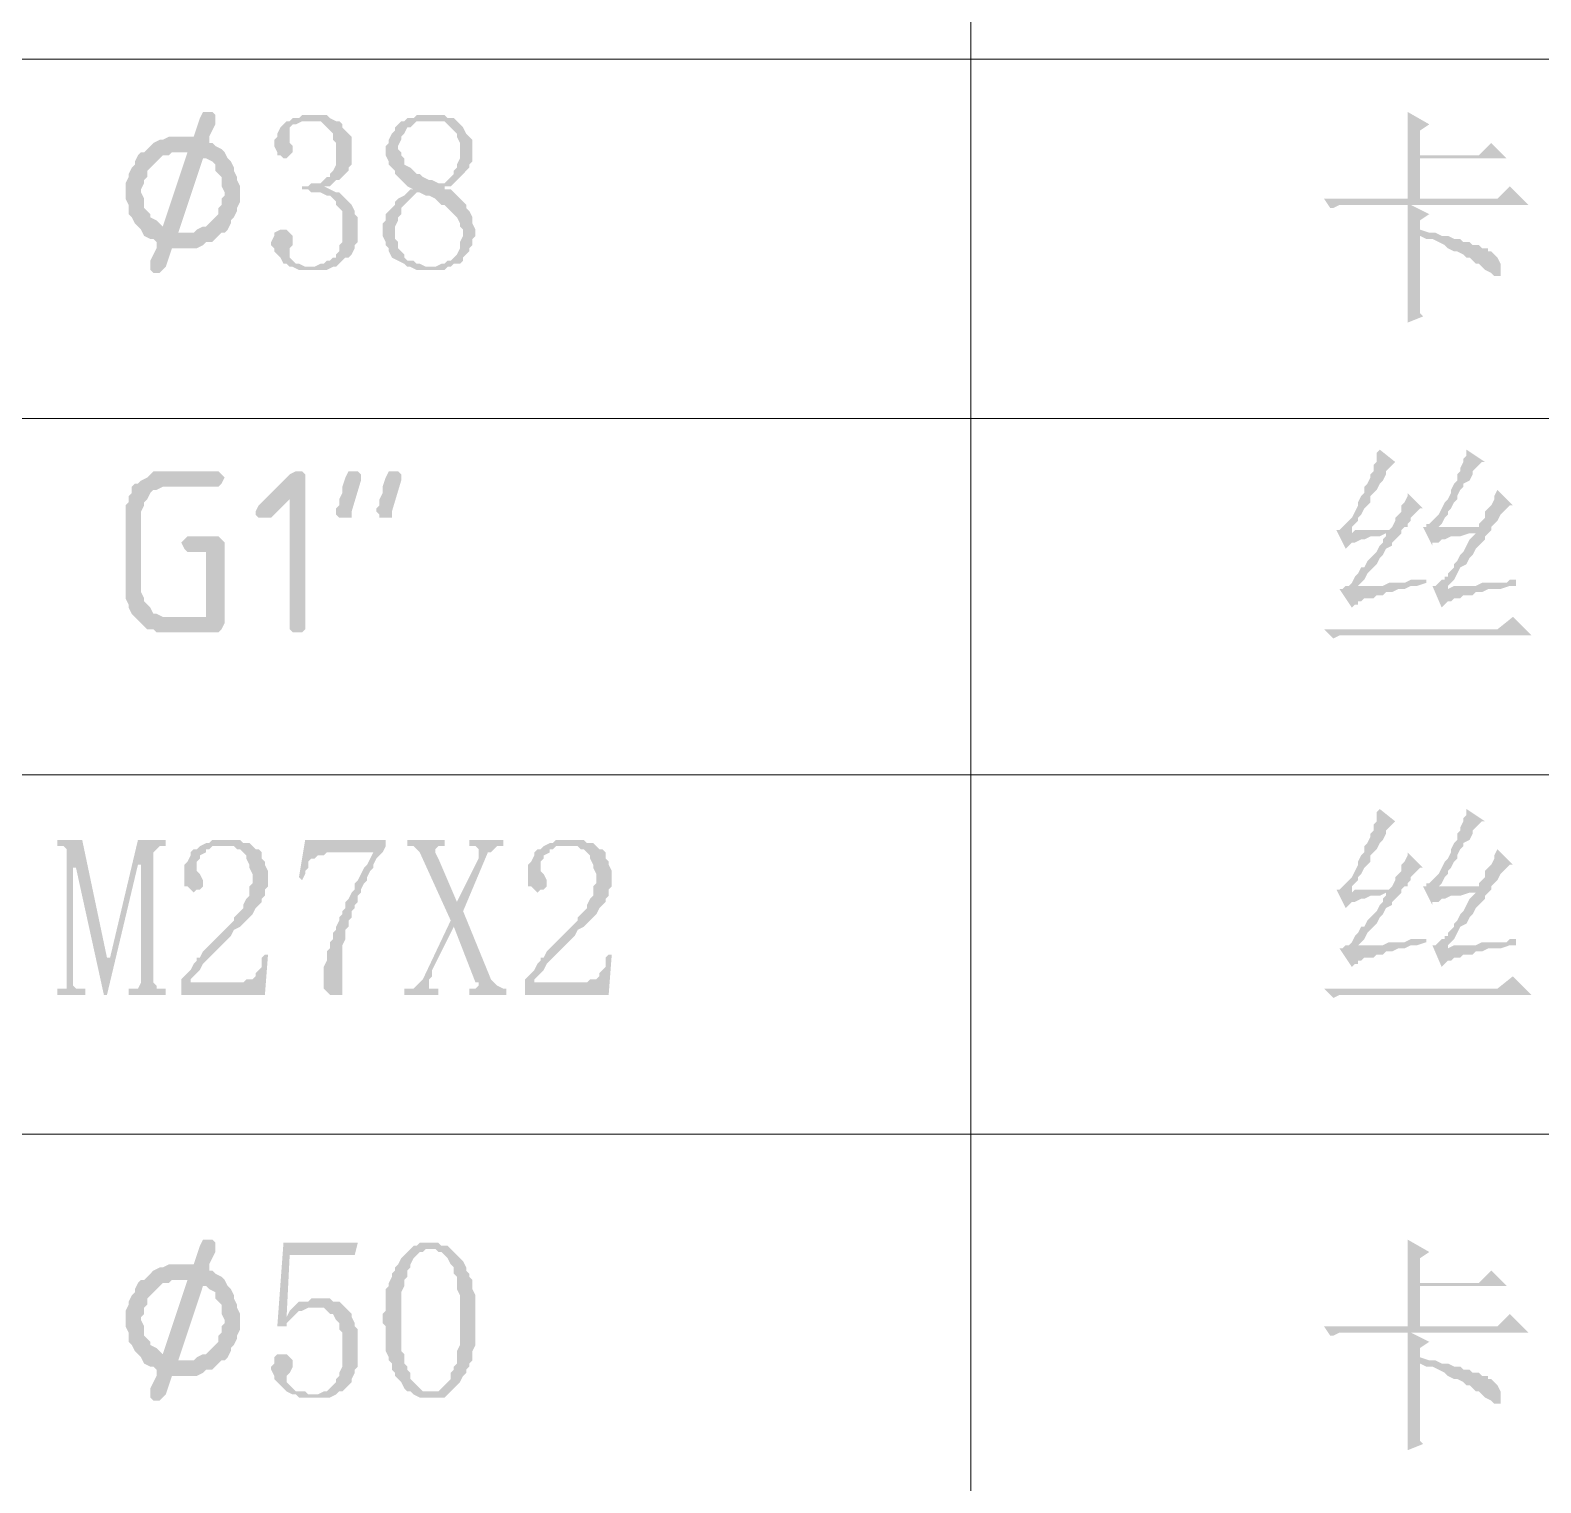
# Model space of a CAD drawing. Header units: millimetres. Extents: x 6 to 291, y 3 to 207.
# Drawn here: x 231.61 to 252.26, y 98.49 to 118.34 of the extents above; entities that cross this region are included whole.
import ezdxf

# ---------------------------------------------------------------- set-up
doc = ezdxf.new("R2010")
doc.units = ezdxf.units.MM

msp = doc.modelspace()

# ---------------------------------------------------------------- hatches: boundary and pattern name
at = {"true_color": 0x00b8b8}
h = msp.add_hatch(color=132, dxfattribs=at)
h.dxf.hatch_style = 2
h.paths.add_polyline_path([(234.018526, 117.221), (233.976192, 117.221), (233.933859, 117.136333), (233.849192, 116.882333), (233.510526, 116.882333), (233.425859, 116.84), (233.383526, 116.84), (233.298859, 116.797667), (233.256526, 116.755333), (233.214192, 116.713), (233.171859, 116.670667), (233.129526, 116.670667), (233.087192, 116.628333), (233.044859, 116.543667), (233.044859, 116.501333), (233.002526, 116.459), (232.960192, 116.374333), (232.960192, 116.332), (232.917859, 116.247333), (232.917859, 116.120333), (232.917859, 116.035667), (232.960192, 115.951), (232.960192, 115.824), (233.002526, 115.781667), (233.044859, 115.697), (233.087192, 115.654667), (233.425859, 115.654667), (233.383526, 115.697), (233.341192, 115.739333), (233.256526, 115.781667), (233.256526, 115.824), (233.214192, 115.866333), (233.171859, 115.908667), (233.171859, 116.035667), (233.129526, 116.120333), (233.129526, 116.162667), (233.171859, 116.247333), (233.171859, 116.289667), (233.214192, 116.332), (233.214192, 116.416667), (233.256526, 116.459), (233.298859, 116.501333), (233.341192, 116.543667), (233.383526, 116.586), (233.425859, 116.628333), (233.510526, 116.628333), (233.552859, 116.670667), (233.722192, 116.670667), (234.230192, 116.713), (234.145526, 116.755333), (234.103192, 116.797667), (234.060859, 116.797667), (234.060859, 116.882333), (234.103192, 116.967), (234.145526, 117.051667), (234.145526, 117.178667), (234.103192, 117.221)])
h = msp.add_hatch(color=132, dxfattribs=at)
h.dxf.hatch_style = 2
h.paths.add_polyline_path([(235.203859, 117.136333), (235.161526, 117.094), (235.119192, 117.094), (235.076859, 117.051667), (235.034526, 117.009333), (234.992192, 116.924667), (234.992192, 116.882333), (234.949859, 116.84), (234.949859, 116.755333), (234.992192, 116.670667), (234.992192, 116.628333), (235.034526, 116.628333), (235.076859, 116.586), (235.119192, 116.586), (235.161526, 116.628333), (235.203859, 116.670667), (235.203859, 116.755333), (235.161526, 116.797667), (235.161526, 116.924667), (235.161526, 117.009333), (235.203859, 117.051667), (235.246192, 117.051667), (235.330859, 117.094), (235.415526, 117.094)])
h = msp.add_hatch(color=132, dxfattribs=at)
h.dxf.hatch_style = 2
h.paths.add_polyline_path([(235.500192, 117.178667), (235.330859, 117.178667), (235.288526, 117.136333), (235.203859, 117.136333), (235.415526, 117.094), (235.584859, 117.094), (235.627192, 117.051667), (235.669526, 117.009333), (235.711859, 116.967), (235.754192, 116.924667), (235.754192, 116.84), (235.796526, 116.797667), (235.796526, 116.501333), (235.754192, 116.416667), (235.711859, 116.374333), (235.711859, 116.332), (235.669526, 116.332), (235.627192, 116.289667), (235.584859, 116.247333), (235.457859, 116.247333), (235.415526, 116.205), (235.330859, 116.205), (235.330859, 116.162667), (235.415526, 116.162667), (235.457859, 116.120333), (235.584859, 116.120333), (235.669526, 116.078), (235.711859, 116.078), (235.754192, 116.035667), (235.796526, 115.993333), (235.796526, 115.951), (235.838859, 115.908667), (235.881192, 115.866333), (235.881192, 115.443), (235.838859, 115.400667), (235.838859, 115.316), (235.796526, 115.273667), (235.796526, 115.231333), (235.754192, 115.231333), (235.711859, 115.189), (235.669526, 115.189), (235.627192, 115.146667), (235.584859, 115.146667), (235.500192, 115.104333), (235.415526, 115.104333), (235.796526, 115.104333), (235.838859, 115.146667), (235.881192, 115.189), (235.923526, 115.231333), (235.965859, 115.231333), (236.008192, 115.273667), (236.050526, 115.358333), (236.050526, 115.400667), (236.092859, 115.443), (236.092859, 115.781667), (236.050526, 115.824), (236.050526, 115.866333), (236.008192, 115.951), (235.965859, 115.993333), (235.923526, 116.035667), (235.881192, 116.078), (235.838859, 116.120333), (235.796526, 116.120333), (235.711859, 116.162667), (235.627192, 116.205), (235.711859, 116.205), (235.754192, 116.247333), (235.796526, 116.289667), (235.838859, 116.289667), (235.881192, 116.332), (235.923526, 116.374333), (235.965859, 116.416667), (235.965859, 116.459), (236.008192, 116.501333), (236.008192, 116.882333), (235.965859, 116.924667), (235.923526, 116.967), (235.881192, 117.009333), (235.881192, 117.051667), (235.838859, 117.094), (235.796526, 117.094), (235.711859, 117.136333), (235.669526, 117.178667), (235.542526, 117.178667)])
h = msp.add_hatch(color=132, dxfattribs=at)
h.dxf.hatch_style = 2
h.paths.add_polyline_path([(237.066526, 117.178667), (236.897192, 117.178667), (236.854859, 117.136333), (236.770192, 117.136333), (236.727859, 117.094), (236.685526, 117.094), (236.643192, 117.051667), (236.600859, 117.009333), (236.600859, 116.967), (236.558526, 116.924667), (236.516192, 116.84), (236.516192, 116.797667), (236.473859, 116.755333), (236.473859, 116.628333), (236.516192, 116.543667), (236.516192, 116.501333), (236.558526, 116.459), (236.600859, 116.416667), (236.600859, 116.374333), (236.643192, 116.332), (236.685526, 116.289667), (236.727859, 116.247333), (236.770192, 116.205), (236.854859, 116.162667), (236.812526, 116.162667), (236.770192, 116.120333), (236.939526, 116.120333), (237.024192, 116.078), (237.066526, 116.078), (237.151192, 116.035667), (237.193526, 115.993333), (237.235859, 115.951), (237.278192, 115.951), (237.320526, 115.908667), (237.362859, 115.866333), (237.405192, 115.824), (237.447526, 115.781667), (237.489859, 115.697), (237.489859, 115.654667), (237.532192, 115.612333), (237.532192, 115.527667), (237.489859, 115.443), (237.489859, 115.358333), (237.447526, 115.273667), (237.405192, 115.231333), (237.362859, 115.189), (237.320526, 115.189), (237.278192, 115.146667), (237.235859, 115.146667), (237.151192, 115.104333), (236.770192, 115.104333), (236.812526, 115.104333), (236.897192, 115.062), (237.278192, 115.062), (237.320526, 115.104333), (237.362859, 115.104333), (237.405192, 115.146667), (237.489859, 115.146667), (237.532192, 115.189), (237.532192, 115.231333), (237.574526, 115.273667), (237.616859, 115.316), (237.616859, 115.358333), (237.659192, 115.400667), (237.659192, 115.485333), (237.701526, 115.527667), (237.701526, 115.612333), (237.659192, 115.697), (237.659192, 115.781667), (237.616859, 115.866333), (237.574526, 115.908667), (237.574526, 115.951), (237.532192, 115.993333), (237.489859, 116.035667), (237.447526, 116.078), (237.405192, 116.120333), (237.362859, 116.162667), (237.278192, 116.162667), (237.278192, 116.205), (237.362859, 116.205), (237.193526, 116.247333), (237.108859, 116.289667), (237.066526, 116.289667), (236.981859, 116.332), (236.939526, 116.374333), (236.897192, 116.374333), (236.854859, 116.416667), (236.812526, 116.459), (236.727859, 116.501333), (236.727859, 116.586), (236.685526, 116.628333), (236.685526, 116.670667), (236.643192, 116.713), (236.643192, 116.755333), (236.685526, 116.84), (236.685526, 116.882333), (236.727859, 116.924667), (236.770192, 117.009333), (236.812526, 117.009333), (236.854859, 117.051667), (236.897192, 117.094), (237.066526, 117.094), (237.405192, 117.136333), (237.320526, 117.136333), (237.278192, 117.178667), (237.151192, 117.178667)])
h = msp.add_hatch(color=132, dxfattribs=at)
h.dxf.hatch_style = 2
h.paths.add_polyline_path([(237.405192, 117.136333), (237.066526, 117.094), (237.278192, 117.094), (237.320526, 117.051667), (237.362859, 117.009333), (237.405192, 116.967), (237.447526, 116.924667), (237.447526, 116.882333), (237.489859, 116.797667), (237.489859, 116.586), (237.447526, 116.501333), (237.447526, 116.459), (237.405192, 116.416667), (237.405192, 116.374333), (237.362859, 116.332), (237.320526, 116.289667), (237.278192, 116.247333), (237.193526, 116.247333), (237.362859, 116.205), (237.405192, 116.247333), (237.447526, 116.289667), (237.489859, 116.332), (237.532192, 116.374333), (237.574526, 116.416667), (237.616859, 116.459), (237.616859, 116.501333), (237.659192, 116.543667), (237.659192, 116.84), (237.616859, 116.882333), (237.574526, 116.924667), (237.532192, 117.009333), (237.489859, 117.051667), (237.447526, 117.094)])
h = msp.add_hatch(color=132, dxfattribs=at)
h.dxf.hatch_style = 2
h.paths.add_polyline_path([(250.443859, 117.221), (250.443859, 116.035667), (250.613192, 116.035667), (250.613192, 116.586), (251.798526, 116.586), (250.613192, 116.628333), (250.613192, 116.967), (250.740192, 117.051667)])
h = msp.add_hatch(color=132, dxfattribs=at)
h.dxf.hatch_style = 2
h.paths.add_polyline_path([(233.722192, 116.882333), (233.552859, 116.882333), (233.849192, 116.882333), (233.764526, 116.882333)])
h = msp.add_hatch(color=132, dxfattribs=at)
h.dxf.hatch_style = 2
h.paths.add_polyline_path([(234.230192, 116.713), (233.722192, 116.670667), (233.764526, 116.670667), (233.425859, 115.654667), (233.087192, 115.654667), (233.129526, 115.612333), (233.171859, 115.527667), (233.679859, 115.57), (233.637526, 115.57), (233.976192, 116.586), (234.314859, 116.586), (234.272526, 116.670667)])
h = msp.add_hatch(color=132, dxfattribs=at)
h.dxf.hatch_style = 2
h.paths.add_polyline_path([(251.586859, 116.797667), (251.417526, 116.628333), (250.613192, 116.628333), (251.798526, 116.586)])
h = msp.add_hatch(color=132, dxfattribs=at)
h.dxf.hatch_style = 2
h.paths.add_polyline_path([(234.314859, 116.586), (233.976192, 116.586), (234.018526, 116.586), (234.103192, 116.543667), (234.145526, 116.501333), (234.145526, 116.416667), (234.187859, 116.374333), (234.230192, 116.332), (234.230192, 116.205), (234.272526, 116.120333), (234.272526, 116.078), (234.230192, 116.035667), (234.230192, 115.951), (234.187859, 115.908667), (234.187859, 115.824), (234.145526, 115.781667), (234.103192, 115.739333), (234.060859, 115.697), (234.018526, 115.654667), (233.976192, 115.654667), (233.891526, 115.612333), (233.849192, 115.57), (233.679859, 115.57), (233.171859, 115.527667), (233.256526, 115.485333), (233.298859, 115.485333), (233.341192, 115.443), (233.341192, 115.358333), (233.298859, 115.273667), (233.256526, 115.189), (233.256526, 115.146667), (233.256526, 115.062), (233.298859, 115.019667), (233.383526, 115.019667), (233.425859, 115.062), (233.468192, 115.104333), (233.552859, 115.358333), (233.891526, 115.358333), (233.976192, 115.400667), (234.018526, 115.443), (234.103192, 115.443), (234.145526, 115.485333), (234.187859, 115.527667), (234.230192, 115.57), (234.272526, 115.57), (234.314859, 115.612333), (234.357192, 115.697), (234.357192, 115.739333), (234.399526, 115.781667), (234.441859, 115.866333), (234.441859, 115.908667), (234.484192, 115.993333), (234.484192, 116.205), (234.441859, 116.289667), (234.441859, 116.332), (234.399526, 116.416667), (234.399526, 116.459), (234.357192, 116.543667)])
h = msp.add_hatch(color=132, dxfattribs=at)
h.dxf.hatch_style = 2
h.paths.add_polyline_path([(236.770192, 116.120333), (236.727859, 116.078), (236.643192, 116.035667), (236.600859, 115.993333), (236.600859, 115.951), (236.558526, 115.908667), (236.516192, 115.866333), (236.473859, 115.824), (236.473859, 115.739333), (236.431526, 115.697), (236.431526, 115.527667), (236.473859, 115.443), (236.473859, 115.400667), (236.516192, 115.358333), (236.516192, 115.316), (236.558526, 115.231333), (236.643192, 115.189), (236.727859, 115.146667), (236.770192, 115.104333), (237.066526, 115.104333), (237.024192, 115.104333), (236.939526, 115.146667), (236.897192, 115.146667), (236.854859, 115.189), (236.770192, 115.189), (236.727859, 115.231333), (236.727859, 115.273667), (236.685526, 115.316), (236.643192, 115.358333), (236.643192, 115.443), (236.600859, 115.485333), (236.600859, 115.654667), (236.643192, 115.739333), (236.643192, 115.781667), (236.685526, 115.824), (236.685526, 115.908667), (236.727859, 115.951), (236.770192, 115.993333), (236.812526, 116.035667), (236.854859, 116.078), (236.897192, 116.120333)])
h = msp.add_hatch(color=132, dxfattribs=at)
h.dxf.hatch_style = 2
h.paths.add_polyline_path([(251.840859, 116.205), (251.671526, 116.035667), (249.300859, 116.035667), (249.385526, 115.908667), (249.427859, 115.908667), (249.512526, 115.951), (252.094859, 115.951)])
h = msp.add_hatch(color=132, dxfattribs=at)
h.dxf.hatch_style = 2
h.paths.add_polyline_path([(250.486192, 115.951), (250.443859, 115.951), (250.443859, 114.850333), (250.443859, 114.342333), (250.655526, 114.427), (250.613192, 114.469333), (250.613192, 115.527667), (250.824859, 115.57), (250.740192, 115.57), (250.613192, 115.612333), (250.613192, 115.739333), (250.740192, 115.824)])
h = msp.add_hatch(color=132, dxfattribs=at)
h.dxf.hatch_style = 2
h.paths.add_polyline_path([(235.076859, 115.612333), (235.034526, 115.612333), (234.949859, 115.57), (234.949859, 115.527667), (234.907526, 115.443), (234.907526, 115.400667), (234.949859, 115.358333), (234.949859, 115.316), (234.992192, 115.273667), (235.034526, 115.231333), (235.076859, 115.146667), (235.119192, 115.146667), (235.161526, 115.104333), (235.203859, 115.104333), (235.288526, 115.062), (235.669526, 115.062), (235.754192, 115.104333), (235.796526, 115.104333), (235.373192, 115.104333), (235.288526, 115.146667), (235.246192, 115.146667), (235.203859, 115.189), (235.161526, 115.231333), (235.161526, 115.358333), (235.203859, 115.400667), (235.203859, 115.527667), (235.161526, 115.57), (235.119192, 115.612333)])
h = msp.add_hatch(color=132, dxfattribs=at)
h.dxf.hatch_style = 2
h.paths.add_polyline_path([(250.824859, 115.57), (250.613192, 115.527667), (250.697859, 115.485333), (250.782526, 115.485333), (250.867192, 115.443), (250.951859, 115.400667), (250.994192, 115.358333), (251.078859, 115.316), (251.121192, 115.316), (251.205859, 115.273667), (251.248192, 115.231333), (251.290526, 115.231333), (251.332859, 115.189), (251.375192, 115.146667), (251.417526, 115.146667), (251.459859, 115.104333), (251.502192, 115.062), (251.586859, 115.019667), (251.629192, 114.977333), (251.713859, 114.977333), (251.713859, 115.146667), (251.671526, 115.231333), (251.629192, 115.273667), (251.586859, 115.316), (251.544526, 115.316), (251.544526, 115.358333), (251.459859, 115.358333), (251.417526, 115.400667), (251.332859, 115.400667), (251.290526, 115.443), (251.205859, 115.443), (251.163526, 115.485333), (251.078859, 115.485333), (250.994192, 115.527667), (250.909526, 115.527667)])
h = msp.add_hatch(color=132, dxfattribs=at)
h.dxf.hatch_style = 2
h.paths.add_polyline_path([(233.849192, 115.358333), (233.552859, 115.358333), (233.764526, 115.358333)])
h = msp.add_hatch(color=132, dxfattribs=at)
h.dxf.hatch_style = 2
h.paths.add_polyline_path([(250.062859, 112.606667), (250.020526, 112.564333), (250.020526, 112.437333), (249.978192, 112.395), (249.978192, 112.310333), (249.935859, 112.268), (249.935859, 112.225667), (249.893526, 112.141), (249.851192, 112.098667), (249.851192, 112.014), (249.808859, 111.971667), (249.766526, 111.887), (249.766526, 111.844667), (249.724192, 111.76), (249.681859, 111.675333), (249.639526, 111.633), (249.597192, 111.590667), (249.554859, 111.548333), (249.512526, 111.506), (249.470192, 111.506), (249.597192, 111.252), (249.639526, 111.294333), (249.681859, 111.336667), (249.724192, 111.336667), (249.808859, 111.379), (249.851192, 111.379), (249.935859, 111.421333), (250.062859, 111.421333), (250.147526, 111.463667), (250.359192, 111.463667), (249.681859, 111.463667), (249.681859, 111.548333), (249.724192, 111.590667), (249.766526, 111.633), (249.766526, 111.675333), (249.808859, 111.717667), (249.851192, 111.802333), (249.893526, 111.844667), (249.935859, 111.887), (249.935859, 111.971667), (249.978192, 112.014), (250.020526, 112.056333), (250.062859, 112.141), (250.105192, 112.183333), (250.147526, 112.268), (250.147526, 112.310333), (250.189859, 112.352667), (250.232192, 112.395), (250.274526, 112.437333)])
h = msp.add_hatch(color=132, dxfattribs=at)
h.dxf.hatch_style = 2
h.paths.add_polyline_path([(251.248192, 112.606667), (251.248192, 112.522), (251.205859, 112.479667), (251.205859, 112.437333), (251.163526, 112.352667), (251.163526, 112.310333), (251.121192, 112.268), (251.121192, 112.183333), (251.078859, 112.141), (251.036526, 112.056333), (251.036526, 112.014), (250.994192, 111.929333), (250.951859, 111.887), (250.909526, 111.802333), (250.867192, 111.717667), (250.824859, 111.675333), (250.782526, 111.633), (250.740192, 111.590667), (250.697859, 111.590667), (250.697859, 111.548333), (250.655526, 111.548333), (250.782526, 111.294333), (250.782526, 111.336667), (250.867192, 111.336667), (250.909526, 111.379), (250.951859, 111.379), (251.036526, 111.421333), (251.163526, 111.421333), (251.290526, 111.463667), (251.544526, 111.463667), (251.586859, 111.506), (250.867192, 111.548333), (250.909526, 111.590667), (250.951859, 111.675333), (250.994192, 111.717667), (250.994192, 111.76), (251.036526, 111.802333), (251.078859, 111.887), (251.121192, 111.929333), (251.121192, 111.971667), (251.163526, 112.056333), (251.205859, 112.098667), (251.205859, 112.141), (251.290526, 112.183333), (251.332859, 112.268), (251.332859, 112.310333), (251.375192, 112.352667), (251.417526, 112.395), (251.459859, 112.437333), (251.502192, 112.437333)])
h = msp.add_hatch(color=132, dxfattribs=at)
h.dxf.hatch_style = 2
h.paths.add_polyline_path([(234.145526, 112.310333), (233.298859, 112.310333), (233.256526, 112.268), (233.214192, 112.225667), (233.129526, 112.183333), (233.087192, 112.141), (233.044859, 112.141), (233.002526, 112.098667), (233.002526, 112.014), (232.960192, 111.971667), (232.960192, 111.887), (232.917859, 111.844667), (232.917859, 110.574667), (232.960192, 110.49), (232.960192, 110.447667), (233.002526, 110.363), (233.044859, 110.320667), (233.468192, 110.320667), (233.425859, 110.320667), (233.341192, 110.363), (233.298859, 110.363), (233.256526, 110.447667), (233.214192, 110.49), (233.171859, 110.532333), (233.171859, 110.574667), (233.129526, 110.659333), (233.129526, 111.76), (233.171859, 111.844667), (233.171859, 111.887), (233.214192, 111.929333), (233.256526, 112.014), (233.298859, 112.056333), (233.341192, 112.056333), (233.425859, 112.098667), (234.187859, 112.098667), (234.230192, 112.141), (234.272526, 112.225667), (234.230192, 112.268), (234.187859, 112.310333)])
h = msp.add_hatch(color=132, dxfattribs=at)
h.dxf.hatch_style = 2
h.paths.add_polyline_path([(235.246192, 112.310333), (235.161526, 112.268), (234.738192, 111.844667), (234.695859, 111.76), (234.695859, 111.717667), (234.738192, 111.675333), (234.907526, 111.675333), (235.161526, 111.929333), (235.373192, 112.225667), (235.373192, 112.268), (235.330859, 112.310333)])
h = msp.add_hatch(color=132, dxfattribs=at)
h.dxf.hatch_style = 2
h.paths.add_polyline_path([(235.373192, 112.225667), (235.161526, 111.929333), (235.161526, 110.151333), (235.203859, 110.109), (235.330859, 110.109), (235.373192, 110.151333), (235.373192, 110.236)])
h = msp.add_hatch(color=132, dxfattribs=at)
h.dxf.hatch_style = 2
h.paths.add_polyline_path([(236.008192, 112.310333), (235.965859, 112.310333), (235.923526, 112.225667), (235.881192, 112.098667), (235.881192, 112.014), (235.838859, 111.929333), (235.838859, 111.844667), (235.796526, 111.802333), (235.796526, 111.76), (235.796526, 111.717667), (235.838859, 111.675333), (236.008192, 111.675333), (236.008192, 111.76), (236.135192, 112.183333), (236.135192, 112.268), (236.092859, 112.310333)])
h = msp.add_hatch(color=132, dxfattribs=at)
h.dxf.hatch_style = 2
h.paths.add_polyline_path([(236.558526, 112.310333), (236.516192, 112.310333), (236.473859, 112.225667), (236.431526, 112.098667), (236.431526, 112.014), (236.389192, 111.929333), (236.389192, 111.844667), (236.346859, 111.802333), (236.346859, 111.76), (236.389192, 111.717667), (236.389192, 111.675333), (236.558526, 111.675333), (236.558526, 111.76), (236.685526, 112.183333), (236.685526, 112.268), (236.643192, 112.310333)])
h = msp.add_hatch(color=132, dxfattribs=at)
h.dxf.hatch_style = 2
h.paths.add_polyline_path([(250.443859, 112.014), (250.443859, 111.971667), (250.401526, 111.887), (250.359192, 111.844667), (250.359192, 111.76), (250.316859, 111.717667), (250.274526, 111.675333), (250.274526, 111.633), (250.232192, 111.548333), (250.189859, 111.506), (249.724192, 111.506), (249.681859, 111.463667), (250.359192, 111.463667), (250.359192, 111.506), (250.401526, 111.548333), (250.443859, 111.548333), (250.443859, 111.590667), (250.486192, 111.633), (250.486192, 111.675333), (250.528526, 111.717667), (250.570859, 111.76), (250.613192, 111.802333), (250.655526, 111.802333)])
h = msp.add_hatch(color=132, dxfattribs=at)
h.dxf.hatch_style = 2
h.paths.add_polyline_path([(251.671526, 112.056333), (251.629192, 111.971667), (251.629192, 111.929333), (251.586859, 111.844667), (251.544526, 111.802333), (251.502192, 111.76), (251.502192, 111.675333), (251.459859, 111.633), (251.417526, 111.590667), (251.417526, 111.548333), (250.867192, 111.548333), (251.586859, 111.506), (251.586859, 111.548333), (251.629192, 111.590667), (251.671526, 111.633), (251.713859, 111.717667), (251.756192, 111.76), (251.798526, 111.802333), (251.840859, 111.844667), (251.883192, 111.844667)])
h = msp.add_hatch(color=132, dxfattribs=at)
h.dxf.hatch_style = 2
h.paths.add_polyline_path([(234.145526, 111.421333), (233.764526, 111.421333), (233.722192, 111.379), (233.679859, 111.336667), (233.722192, 111.252), (233.764526, 111.209667), (234.018526, 111.209667), (234.018526, 110.320667), (233.044859, 110.320667), (233.087192, 110.278333), (233.129526, 110.236), (233.171859, 110.193667), (233.214192, 110.151333), (233.298859, 110.151333), (233.341192, 110.109), (234.187859, 110.109), (234.230192, 110.151333), (234.272526, 110.236), (234.272526, 111.336667), (234.230192, 111.379), (234.187859, 111.421333)])
h = msp.add_hatch(color=132, dxfattribs=at)
h.dxf.hatch_style = 2
h.paths.add_polyline_path([(250.359192, 111.463667), (250.147526, 111.463667), (250.147526, 111.421333), (250.105192, 111.379), (250.105192, 111.336667), (250.062859, 111.294333), (250.020526, 111.209667), (249.978192, 111.167333), (249.935859, 111.125), (249.893526, 111.082667), (249.851192, 110.998), (249.808859, 110.998), (249.766526, 110.913333), (249.724192, 110.871), (249.681859, 110.786333), (249.639526, 110.744), (249.597192, 110.744), (249.554859, 110.701667), (249.766526, 110.701667), (249.766526, 110.744), (249.851192, 110.828667), (249.893526, 110.913333), (249.978192, 110.998), (250.020526, 111.040333), (250.062859, 111.125), (250.105192, 111.167333), (250.147526, 111.252), (250.232192, 111.294333), (250.232192, 111.336667), (250.274526, 111.379), (250.316859, 111.421333)])
h = msp.add_hatch(color=132, dxfattribs=at)
h.dxf.hatch_style = 2
h.paths.add_polyline_path([(251.544526, 111.463667), (251.375192, 111.463667), (251.290526, 111.379), (251.248192, 111.294333), (251.205859, 111.209667), (251.163526, 111.167333), (251.121192, 111.082667), (251.078859, 111.040333), (251.078859, 110.998), (251.036526, 110.955667), (250.994192, 110.913333), (250.994192, 110.871), (250.951859, 110.871), (250.951859, 110.828667), (250.909526, 110.828667), (250.867192, 110.786333), (250.824859, 110.744), (250.782526, 110.744), (250.909526, 110.447667), (250.951859, 110.49), (250.994192, 110.532333), (251.036526, 110.532333), (251.078859, 110.574667), (251.163526, 110.574667), (251.205859, 110.617), (251.332859, 110.617), (251.375192, 110.659333), (251.459859, 110.659333), (251.544526, 110.701667), (251.629192, 110.701667), (250.994192, 110.701667), (250.994192, 110.744), (251.078859, 110.828667), (251.121192, 110.913333), (251.163526, 110.998), (251.248192, 111.040333), (251.290526, 111.125), (251.332859, 111.167333), (251.375192, 111.252), (251.417526, 111.294333), (251.459859, 111.336667), (251.502192, 111.379), (251.502192, 111.421333)])
h = msp.add_hatch(color=132, dxfattribs=at)
h.dxf.hatch_style = 2
h.paths.add_polyline_path([(250.697859, 110.828667), (250.486192, 110.828667), (250.401526, 110.786333), (250.189859, 110.786333), (250.105192, 110.744), (249.766526, 110.744), (249.766526, 110.701667), (249.512526, 110.701667), (249.681859, 110.447667), (249.724192, 110.49), (249.766526, 110.49), (249.766526, 110.532333), (249.808859, 110.532333), (249.851192, 110.574667), (249.978192, 110.574667), (250.020526, 110.617), (250.105192, 110.617), (250.147526, 110.659333), (250.232192, 110.659333), (250.316859, 110.701667), (250.401526, 110.701667), (250.486192, 110.744), (250.570859, 110.744), (250.697859, 110.786333)])
h = msp.add_hatch(color=132, dxfattribs=at)
h.dxf.hatch_style = 2
h.paths.add_polyline_path([(251.925526, 110.828667), (251.840859, 110.828667), (251.798526, 110.786333), (251.459859, 110.786333), (251.375192, 110.744), (251.078859, 110.744), (250.994192, 110.701667), (251.713859, 110.701667), (251.840859, 110.744), (251.925526, 110.744)])
h = msp.add_hatch(color=132, dxfattribs=at)
h.dxf.hatch_style = 2
h.paths.add_polyline_path([(251.883192, 110.320667), (251.671526, 110.151333), (249.300859, 110.151333), (249.427859, 110.024333), (249.512526, 110.066667), (252.137192, 110.066667)])
h = msp.add_hatch(color=132, dxfattribs=at)
h.dxf.hatch_style = 2
h.paths.add_polyline_path([(250.062859, 107.696), (250.020526, 107.653667), (250.020526, 107.526667), (249.978192, 107.484333), (249.978192, 107.399667), (249.935859, 107.357333), (249.935859, 107.315), (249.893526, 107.230333), (249.851192, 107.188), (249.851192, 107.103333), (249.808859, 107.061), (249.766526, 106.976333), (249.766526, 106.934), (249.724192, 106.849333), (249.681859, 106.764667), (249.639526, 106.722333), (249.597192, 106.68), (249.554859, 106.637667), (249.512526, 106.595333), (249.470192, 106.595333), (249.597192, 106.341333), (249.639526, 106.383667), (249.681859, 106.426), (249.724192, 106.426), (249.808859, 106.468333), (249.851192, 106.468333), (249.935859, 106.510667), (250.062859, 106.510667), (250.147526, 106.553), (250.359192, 106.553), (249.681859, 106.553), (249.681859, 106.637667), (249.724192, 106.68), (249.766526, 106.722333), (249.766526, 106.764667), (249.808859, 106.807), (249.851192, 106.891667), (249.893526, 106.934), (249.935859, 106.976333), (249.935859, 107.061), (249.978192, 107.103333), (250.020526, 107.145667), (250.062859, 107.230333), (250.105192, 107.272667), (250.147526, 107.357333), (250.147526, 107.399667), (250.189859, 107.442), (250.232192, 107.484333), (250.274526, 107.526667)])
h = msp.add_hatch(color=132, dxfattribs=at)
h.dxf.hatch_style = 2
h.paths.add_polyline_path([(251.248192, 107.696), (251.248192, 107.611333), (251.205859, 107.569), (251.205859, 107.526667), (251.163526, 107.442), (251.163526, 107.399667), (251.121192, 107.357333), (251.121192, 107.272667), (251.078859, 107.230333), (251.036526, 107.145667), (251.036526, 107.103333), (250.994192, 107.018667), (250.951859, 106.976333), (250.909526, 106.891667), (250.867192, 106.807), (250.824859, 106.764667), (250.782526, 106.722333), (250.740192, 106.68), (250.697859, 106.68), (250.697859, 106.637667), (250.655526, 106.637667), (250.782526, 106.383667), (250.782526, 106.426), (250.867192, 106.426), (250.909526, 106.468333), (250.951859, 106.468333), (251.036526, 106.510667), (251.163526, 106.510667), (251.290526, 106.553), (251.544526, 106.553), (251.586859, 106.595333), (250.867192, 106.637667), (250.909526, 106.68), (250.951859, 106.764667), (250.994192, 106.807), (250.994192, 106.849333), (251.036526, 106.891667), (251.078859, 106.976333), (251.121192, 107.018667), (251.121192, 107.061), (251.163526, 107.145667), (251.205859, 107.188), (251.205859, 107.230333), (251.290526, 107.272667), (251.332859, 107.357333), (251.332859, 107.399667), (251.375192, 107.442), (251.417526, 107.484333), (251.459859, 107.526667), (251.502192, 107.526667)])
h = msp.add_hatch(color=132, dxfattribs=at)
h.dxf.hatch_style = 2
h.paths.add_polyline_path([(232.325192, 107.272667), (231.986526, 107.272667), (231.986526, 107.188), (232.071192, 107.188), (232.113526, 107.145667), (232.113526, 107.103333), (232.240526, 106.891667), (232.621526, 105.156), (232.663859, 105.664)])
h = msp.add_hatch(color=132, dxfattribs=at)
h.dxf.hatch_style = 2
h.paths.add_polyline_path([(233.468192, 107.272667), (233.087192, 107.272667), (232.706192, 105.664), (232.663859, 105.664), (232.621526, 105.156), (232.663859, 105.156), (233.087192, 106.934), (233.129526, 106.934), (233.298859, 107.103333), (233.341192, 107.145667), (233.383526, 107.188), (233.468192, 107.188)])
h = msp.add_hatch(color=132, dxfattribs=at)
h.dxf.hatch_style = 2
h.paths.add_polyline_path([(234.272526, 107.272667), (234.103192, 107.272667), (234.060859, 107.230333), (234.018526, 107.230333), (234.230192, 107.188), (234.399526, 107.188), (234.441859, 107.145667), (234.484192, 107.145667), (234.526526, 107.103333), (234.568859, 107.061), (234.568859, 107.018667), (234.611192, 106.934), (234.611192, 106.891667), (234.653526, 106.807), (234.653526, 106.68), (234.611192, 106.637667), (234.611192, 106.510667), (234.568859, 106.468333), (234.526526, 106.383667), (234.526526, 106.341333), (234.484192, 106.299), (234.441859, 106.256667), (234.399526, 106.214333), (234.399526, 106.172), (234.357192, 106.129667), (234.272526, 106.045), (234.230192, 106.002667), (234.187859, 105.960333), (234.145526, 105.918), (234.103192, 105.875667), (234.060859, 105.833333), (234.018526, 105.791), (233.976192, 105.748667), (233.933859, 105.664), (233.891526, 105.664), (233.891526, 105.621667), (233.849192, 105.579333), (233.806859, 105.494667), (233.764526, 105.452333), (233.722192, 105.41), (233.679859, 105.367667), (233.679859, 105.325333), (233.806859, 105.325333), (233.806859, 105.367667), (233.849192, 105.41), (233.891526, 105.452333), (233.933859, 105.494667), (233.976192, 105.579333), (234.018526, 105.621667), (234.060859, 105.664), (234.103192, 105.706333), (234.145526, 105.748667), (234.187859, 105.791), (234.230192, 105.833333), (234.272526, 105.875667), (234.314859, 105.918), (234.357192, 105.960333), (234.399526, 106.045), (234.484192, 106.087333), (234.526526, 106.129667), (234.568859, 106.172), (234.611192, 106.214333), (234.653526, 106.256667), (234.695859, 106.341333), (234.738192, 106.383667), (234.780526, 106.426), (234.780526, 106.468333), (234.822859, 106.510667), (234.822859, 106.595333), (234.865192, 106.637667), (234.865192, 106.849333), (234.822859, 106.934), (234.822859, 106.976333), (234.780526, 107.018667), (234.780526, 107.103333), (234.738192, 107.145667), (234.695859, 107.145667), (234.653526, 107.188), (234.611192, 107.230333), (234.526526, 107.230333), (234.484192, 107.272667), (234.357192, 107.272667)])
h = msp.add_hatch(color=132, dxfattribs=at)
h.dxf.hatch_style = 2
h.paths.add_polyline_path([(234.018526, 107.230333), (233.933859, 107.188), (233.891526, 107.145667), (233.849192, 107.145667), (233.806859, 107.103333), (233.806859, 107.061), (233.764526, 106.976333), (233.722192, 106.934), (233.722192, 106.637667), (233.764526, 106.637667), (233.806859, 106.595333), (233.849192, 106.553), (233.891526, 106.595333), (233.933859, 106.595333), (233.976192, 106.637667), (233.976192, 106.722333), (233.933859, 106.807), (233.891526, 106.849333), (233.891526, 106.976333), (233.933859, 107.018667), (233.933859, 107.061), (234.018526, 107.103333), (234.018526, 107.145667), (234.060859, 107.145667), (234.103192, 107.188), (234.230192, 107.188)])
h = msp.add_hatch(color=132, dxfattribs=at)
h.dxf.hatch_style = 2
h.paths.add_polyline_path([(236.473859, 107.272667), (235.373192, 107.272667), (235.288526, 106.764667), (235.330859, 106.722333), (235.373192, 106.807), (235.373192, 106.849333), (235.415526, 106.891667), (235.415526, 106.976333), (235.457859, 107.018667), (235.500192, 107.018667), (235.542526, 107.061), (235.627192, 107.061), (235.669526, 107.103333), (236.431526, 107.103333), (236.473859, 107.188)])
h = msp.add_hatch(color=132, dxfattribs=at)
h.dxf.hatch_style = 2
h.paths.add_polyline_path([(237.278192, 107.272667), (236.770192, 107.272667), (236.770192, 107.188), (236.854859, 107.188), (236.897192, 107.145667), (236.939526, 107.103333), (237.362859, 106.172), (237.405192, 106.087333), (237.701526, 105.325333), (237.743859, 105.325333), (237.743859, 105.283), (237.701526, 105.240667), (237.616859, 105.240667), (237.616859, 105.156), (238.124859, 105.156), (238.124859, 105.240667), (238.082526, 105.240667), (237.997859, 105.283), (237.955526, 105.325333), (237.913192, 105.367667), (237.532192, 106.299), (237.447526, 106.426), (237.193526, 107.018667), (237.151192, 107.103333), (237.151192, 107.145667), (237.193526, 107.188), (237.278192, 107.188)])
h = msp.add_hatch(color=132, dxfattribs=at)
h.dxf.hatch_style = 2
h.paths.add_polyline_path([(238.082526, 107.272667), (237.616859, 107.272667), (237.616859, 107.188), (237.701526, 107.188), (237.743859, 107.145667), (237.743859, 107.018667), (237.447526, 106.426), (237.532192, 106.299), (237.870859, 107.103333), (237.913192, 107.103333), (237.955526, 107.145667), (237.997859, 107.188), (238.082526, 107.188)])
h = msp.add_hatch(color=132, dxfattribs=at)
h.dxf.hatch_style = 2
h.paths.add_polyline_path([(238.971526, 107.272667), (238.802192, 107.272667), (238.759859, 107.230333), (238.717526, 107.230333), (238.929192, 107.188), (239.098526, 107.188), (239.140859, 107.145667), (239.183192, 107.145667), (239.225526, 107.103333), (239.267859, 107.061), (239.267859, 107.018667), (239.310192, 106.934), (239.310192, 106.891667), (239.352526, 106.807), (239.352526, 106.68), (239.310192, 106.637667), (239.310192, 106.510667), (239.267859, 106.468333), (239.225526, 106.383667), (239.225526, 106.341333), (239.183192, 106.299), (239.140859, 106.256667), (239.098526, 106.214333), (239.098526, 106.172), (239.056192, 106.129667), (238.971526, 106.045), (238.929192, 106.002667), (238.886859, 105.960333), (238.844526, 105.918), (238.802192, 105.875667), (238.759859, 105.833333), (238.717526, 105.791), (238.675192, 105.748667), (238.632859, 105.664), (238.590526, 105.664), (238.590526, 105.621667), (238.548192, 105.579333), (238.505859, 105.494667), (238.463526, 105.452333), (238.421192, 105.41), (238.378859, 105.367667), (238.378859, 105.325333), (238.505859, 105.325333), (238.505859, 105.367667), (238.548192, 105.41), (238.590526, 105.452333), (238.632859, 105.494667), (238.675192, 105.579333), (238.717526, 105.621667), (238.759859, 105.664), (238.802192, 105.706333), (238.844526, 105.748667), (238.886859, 105.791), (238.929192, 105.833333), (238.971526, 105.875667), (239.013859, 105.918), (239.056192, 105.960333), (239.098526, 106.045), (239.183192, 106.087333), (239.225526, 106.129667), (239.267859, 106.172), (239.310192, 106.214333), (239.352526, 106.256667), (239.394859, 106.341333), (239.437192, 106.383667), (239.479526, 106.426), (239.479526, 106.468333), (239.521859, 106.510667), (239.521859, 106.595333), (239.564192, 106.637667), (239.564192, 106.849333), (239.521859, 106.934), (239.521859, 106.976333), (239.479526, 107.018667), (239.479526, 107.103333), (239.437192, 107.145667), (239.394859, 107.145667), (239.352526, 107.188), (239.310192, 107.230333), (239.225526, 107.230333), (239.183192, 107.272667), (239.056192, 107.272667)])
h = msp.add_hatch(color=132, dxfattribs=at)
h.dxf.hatch_style = 2
h.paths.add_polyline_path([(238.717526, 107.230333), (238.632859, 107.188), (238.590526, 107.145667), (238.548192, 107.145667), (238.505859, 107.103333), (238.505859, 107.061), (238.463526, 106.976333), (238.421192, 106.934), (238.421192, 106.637667), (238.463526, 106.637667), (238.505859, 106.595333), (238.548192, 106.553), (238.590526, 106.595333), (238.632859, 106.595333), (238.675192, 106.637667), (238.675192, 106.722333), (238.632859, 106.807), (238.590526, 106.849333), (238.590526, 106.976333), (238.632859, 107.018667), (238.632859, 107.061), (238.717526, 107.103333), (238.717526, 107.145667), (238.759859, 107.145667), (238.802192, 107.188), (238.929192, 107.188)])
h = msp.add_hatch(color=132, dxfattribs=at)
h.dxf.hatch_style = 2
h.paths.add_polyline_path([(232.113526, 107.103333), (232.113526, 105.325333), (232.113526, 105.240667), (231.986526, 105.240667), (231.986526, 105.156), (232.367526, 105.156), (232.367526, 105.240667), (232.240526, 105.240667), (232.198192, 105.283), (232.198192, 106.891667), (232.240526, 106.891667)])
h = msp.add_hatch(color=132, dxfattribs=at)
h.dxf.hatch_style = 2
h.paths.add_polyline_path([(233.298859, 107.103333), (233.129526, 106.934), (233.129526, 105.325333), (233.087192, 105.240667), (232.960192, 105.240667), (232.960192, 105.156), (233.468192, 105.156), (233.468192, 105.240667), (233.341192, 105.240667), (233.341192, 105.283), (233.298859, 105.325333)])
h = msp.add_hatch(color=132, dxfattribs=at)
h.dxf.hatch_style = 2
h.paths.add_polyline_path([(236.431526, 107.103333), (236.304526, 107.103333), (236.262192, 107.018667), (236.219859, 106.934), (236.177526, 106.891667), (236.135192, 106.807), (236.092859, 106.722333), (236.050526, 106.68), (236.050526, 106.595333), (236.008192, 106.553), (235.965859, 106.468333), (235.923526, 106.426), (235.923526, 106.341333), (235.881192, 106.299), (235.881192, 106.256667), (235.838859, 106.214333), (235.838859, 106.172), (235.796526, 106.087333), (235.796526, 106.045), (235.754192, 106.002667), (235.754192, 105.918), (235.711859, 105.875667), (235.711859, 105.791), (235.669526, 105.748667), (235.669526, 105.621667), (235.627192, 105.537), (235.627192, 105.240667), (235.669526, 105.198333), (235.711859, 105.156), (235.881192, 105.156), (235.881192, 105.325333), (235.881192, 105.537), (235.881192, 105.833333), (235.923526, 105.918), (235.923526, 106.045), (235.965859, 106.087333), (235.965859, 106.172), (236.008192, 106.214333), (236.008192, 106.299), (236.050526, 106.341333), (236.050526, 106.383667), (236.092859, 106.426), (236.092859, 106.510667), (236.135192, 106.553), (236.135192, 106.595333), (236.177526, 106.68), (236.219859, 106.722333), (236.219859, 106.764667), (236.262192, 106.849333), (236.304526, 106.891667), (236.304526, 106.934), (236.346859, 107.018667), (236.389192, 107.061)])
h = msp.add_hatch(color=132, dxfattribs=at)
h.dxf.hatch_style = 2
h.paths.add_polyline_path([(250.443859, 107.103333), (250.443859, 107.061), (250.401526, 106.976333), (250.359192, 106.934), (250.359192, 106.849333), (250.316859, 106.807), (250.274526, 106.764667), (250.274526, 106.722333), (250.232192, 106.637667), (250.189859, 106.595333), (249.724192, 106.595333), (249.681859, 106.553), (250.359192, 106.553), (250.359192, 106.595333), (250.401526, 106.637667), (250.443859, 106.637667), (250.443859, 106.68), (250.486192, 106.722333), (250.486192, 106.764667), (250.528526, 106.807), (250.570859, 106.849333), (250.613192, 106.891667), (250.655526, 106.891667)])
h = msp.add_hatch(color=132, dxfattribs=at)
h.dxf.hatch_style = 2
h.paths.add_polyline_path([(251.671526, 107.145667), (251.629192, 107.061), (251.629192, 107.018667), (251.586859, 106.934), (251.544526, 106.891667), (251.502192, 106.849333), (251.502192, 106.764667), (251.459859, 106.722333), (251.417526, 106.68), (251.417526, 106.637667), (250.867192, 106.637667), (251.586859, 106.595333), (251.586859, 106.637667), (251.629192, 106.68), (251.671526, 106.722333), (251.713859, 106.807), (251.756192, 106.849333), (251.798526, 106.891667), (251.840859, 106.934), (251.883192, 106.934)])
h = msp.add_hatch(color=132, dxfattribs=at)
h.dxf.hatch_style = 2
h.paths.add_polyline_path([(250.359192, 106.553), (250.147526, 106.553), (250.147526, 106.510667), (250.105192, 106.468333), (250.105192, 106.426), (250.062859, 106.383667), (250.020526, 106.299), (249.978192, 106.256667), (249.935859, 106.214333), (249.893526, 106.172), (249.851192, 106.087333), (249.808859, 106.087333), (249.766526, 106.002667), (249.724192, 105.960333), (249.681859, 105.875667), (249.639526, 105.833333), (249.597192, 105.833333), (249.554859, 105.791), (249.766526, 105.791), (249.766526, 105.833333), (249.851192, 105.918), (249.893526, 106.002667), (249.978192, 106.087333), (250.020526, 106.129667), (250.062859, 106.214333), (250.105192, 106.256667), (250.147526, 106.341333), (250.232192, 106.383667), (250.232192, 106.426), (250.274526, 106.468333), (250.316859, 106.510667)])
h = msp.add_hatch(color=132, dxfattribs=at)
h.dxf.hatch_style = 2
h.paths.add_polyline_path([(251.544526, 106.553), (251.375192, 106.553), (251.290526, 106.468333), (251.248192, 106.383667), (251.205859, 106.299), (251.163526, 106.256667), (251.121192, 106.172), (251.078859, 106.129667), (251.078859, 106.087333), (251.036526, 106.045), (250.994192, 106.002667), (250.994192, 105.960333), (250.951859, 105.960333), (250.951859, 105.918), (250.909526, 105.918), (250.867192, 105.875667), (250.824859, 105.833333), (250.782526, 105.833333), (250.909526, 105.537), (250.951859, 105.579333), (250.994192, 105.621667), (251.036526, 105.621667), (251.078859, 105.664), (251.163526, 105.664), (251.205859, 105.706333), (251.332859, 105.706333), (251.375192, 105.748667), (251.459859, 105.748667), (251.544526, 105.791), (251.629192, 105.791), (250.994192, 105.791), (250.994192, 105.833333), (251.078859, 105.918), (251.121192, 106.002667), (251.163526, 106.087333), (251.248192, 106.129667), (251.290526, 106.214333), (251.332859, 106.256667), (251.375192, 106.341333), (251.417526, 106.383667), (251.459859, 106.426), (251.502192, 106.468333), (251.502192, 106.510667)])
h = msp.add_hatch(color=132, dxfattribs=at)
h.dxf.hatch_style = 2
h.paths.add_polyline_path([(237.362859, 106.172), (236.981859, 105.367667), (236.939526, 105.325333), (236.897192, 105.283), (236.854859, 105.240667), (236.727859, 105.240667), (236.727859, 105.156), (237.193526, 105.156), (237.193526, 105.240667), (237.066526, 105.240667), (237.066526, 105.367667), (237.108859, 105.41), (237.108859, 105.494667), (237.405192, 106.087333)])
h = msp.add_hatch(color=132, dxfattribs=at)
h.dxf.hatch_style = 2
h.paths.add_polyline_path([(250.697859, 105.918), (250.486192, 105.918), (250.401526, 105.875667), (250.189859, 105.875667), (250.105192, 105.833333), (249.766526, 105.833333), (249.766526, 105.791), (249.512526, 105.791), (249.681859, 105.537), (249.724192, 105.579333), (249.766526, 105.579333), (249.766526, 105.621667), (249.808859, 105.621667), (249.851192, 105.664), (249.978192, 105.664), (250.020526, 105.706333), (250.105192, 105.706333), (250.147526, 105.748667), (250.232192, 105.748667), (250.316859, 105.791), (250.401526, 105.791), (250.486192, 105.833333), (250.570859, 105.833333), (250.697859, 105.875667)])
h = msp.add_hatch(color=132, dxfattribs=at)
h.dxf.hatch_style = 2
h.paths.add_polyline_path([(251.925526, 105.918), (251.840859, 105.918), (251.798526, 105.875667), (251.459859, 105.875667), (251.375192, 105.833333), (251.078859, 105.833333), (250.994192, 105.791), (251.713859, 105.791), (251.840859, 105.833333), (251.925526, 105.833333)])
h = msp.add_hatch(color=132, dxfattribs=at)
h.dxf.hatch_style = 2
h.paths.add_polyline_path([(234.865192, 105.706333), (234.822859, 105.706333), (234.780526, 105.664), (234.780526, 105.537), (234.738192, 105.494667), (234.695859, 105.452333), (234.695859, 105.41), (234.653526, 105.367667), (234.568859, 105.367667), (234.526526, 105.325333), (233.679859, 105.325333), (233.679859, 105.156), (234.822859, 105.156)])
h = msp.add_hatch(color=132, dxfattribs=at)
h.dxf.hatch_style = 2
h.paths.add_polyline_path([(239.564192, 105.706333), (239.521859, 105.706333), (239.479526, 105.664), (239.479526, 105.537), (239.437192, 105.494667), (239.394859, 105.452333), (239.394859, 105.41), (239.352526, 105.367667), (239.267859, 105.367667), (239.225526, 105.325333), (238.378859, 105.325333), (238.378859, 105.156), (239.521859, 105.156)])
h = msp.add_hatch(color=132, dxfattribs=at)
h.dxf.hatch_style = 2
h.paths.add_polyline_path([(251.883192, 105.41), (251.671526, 105.240667), (249.300859, 105.240667), (249.427859, 105.113667), (249.512526, 105.156), (252.137192, 105.156)])
h = msp.add_hatch(color=132, dxfattribs=at)
h.dxf.hatch_style = 2
h.paths.add_polyline_path([(234.018526, 101.811667), (233.976192, 101.811667), (233.933859, 101.727), (233.849192, 101.473), (233.510526, 101.473), (233.425859, 101.430667), (233.383526, 101.430667), (233.298859, 101.388333), (233.256526, 101.346), (233.214192, 101.303667), (233.171859, 101.261333), (233.129526, 101.261333), (233.087192, 101.219), (233.044859, 101.134333), (233.044859, 101.092), (233.002526, 101.049667), (232.960192, 100.965), (232.960192, 100.922667), (232.917859, 100.838), (232.917859, 100.711), (232.917859, 100.626333), (232.960192, 100.541667), (232.960192, 100.414667), (233.002526, 100.372333), (233.044859, 100.287667), (233.087192, 100.245333), (233.425859, 100.245333), (233.383526, 100.287667), (233.341192, 100.33), (233.256526, 100.372333), (233.256526, 100.414667), (233.214192, 100.457), (233.171859, 100.499333), (233.171859, 100.626333), (233.129526, 100.711), (233.129526, 100.753333), (233.171859, 100.795667), (233.171859, 100.880333), (233.214192, 100.922667), (233.214192, 101.007333), (233.256526, 101.049667), (233.298859, 101.092), (233.341192, 101.134333), (233.383526, 101.176667), (233.425859, 101.219), (233.510526, 101.219), (233.552859, 101.261333), (233.722192, 101.261333), (234.230192, 101.303667), (234.145526, 101.346), (234.103192, 101.388333), (234.060859, 101.388333), (234.060859, 101.473), (234.103192, 101.557667), (234.145526, 101.642333), (234.145526, 101.769333), (234.103192, 101.811667)])
h = msp.add_hatch(color=132, dxfattribs=at)
h.dxf.hatch_style = 2
h.paths.add_polyline_path([(250.443859, 101.811667), (250.443859, 100.626333), (250.613192, 100.626333), (250.613192, 101.176667), (251.798526, 101.176667), (250.613192, 101.219), (250.613192, 101.557667), (250.740192, 101.642333)])
h = msp.add_hatch(color=132, dxfattribs=at)
h.dxf.hatch_style = 2
h.paths.add_polyline_path([(236.092859, 101.769333), (235.076859, 101.769333), (234.992192, 100.626333), (235.119192, 100.626333), (235.119192, 100.668667), (235.161526, 100.711), (235.119192, 100.753333), (235.161526, 101.6), (236.050526, 101.6)])
h = msp.add_hatch(color=132, dxfattribs=at)
h.dxf.hatch_style = 2
h.paths.add_polyline_path([(237.066526, 101.769333), (236.939526, 101.769333), (236.897192, 101.727), (236.854859, 101.727), (236.812526, 101.684667), (236.770192, 101.642333), (236.727859, 101.6), (236.685526, 101.557667), (236.643192, 101.473), (236.600859, 101.430667), (236.600859, 101.388333), (236.558526, 101.346), (236.558526, 101.303667), (236.516192, 101.219), (236.516192, 101.176667), (236.473859, 101.134333), (236.473859, 100.838), (236.431526, 100.795667), (236.431526, 100.668667), (236.473859, 100.626333), (236.473859, 100.287667), (236.516192, 100.203), (236.516192, 100.160667), (236.558526, 100.118333), (236.558526, 100.033667), (236.600859, 99.991333), (236.600859, 99.949), (236.643192, 99.906667), (236.685526, 99.864333), (236.727859, 99.779667), (236.770192, 99.737333), (236.812526, 99.737333), (236.854859, 99.695), (236.939526, 99.652667), (237.278192, 99.652667), (237.320526, 99.695), (237.362859, 99.737333), (236.981859, 99.737333), (236.939526, 99.779667), (236.897192, 99.822), (236.854859, 99.864333), (236.812526, 99.906667), (236.812526, 99.991333), (236.770192, 100.033667), (236.770192, 100.076), (236.727859, 100.118333), (236.727859, 100.245333), (236.685526, 100.287667), (236.685526, 101.092), (236.727859, 101.176667), (236.727859, 101.261333), (236.770192, 101.303667), (236.770192, 101.388333), (236.812526, 101.430667), (236.812526, 101.473), (236.854859, 101.557667), (236.897192, 101.6), (236.939526, 101.642333), (236.981859, 101.642333), (237.024192, 101.684667), (237.362859, 101.684667), (237.320526, 101.727), (237.235859, 101.727), (237.193526, 101.769333), (237.151192, 101.769333)])
h = msp.add_hatch(color=132, dxfattribs=at)
h.dxf.hatch_style = 2
h.paths.add_polyline_path([(237.362859, 101.684667), (237.066526, 101.684667), (237.151192, 101.684667), (237.193526, 101.642333), (237.235859, 101.642333), (237.278192, 101.6), (237.320526, 101.557667), (237.362859, 101.473), (237.405192, 101.430667), (237.405192, 101.346), (237.447526, 101.303667), (237.447526, 101.134333), (237.489859, 101.049667), (237.489859, 100.372333), (237.447526, 100.287667), (237.447526, 100.118333), (237.405192, 100.076), (237.405192, 100.033667), (237.362859, 99.991333), (237.362859, 99.906667), (237.320526, 99.864333), (237.278192, 99.822), (237.235859, 99.779667), (237.193526, 99.737333), (237.066526, 99.737333), (237.362859, 99.737333), (237.405192, 99.779667), (237.447526, 99.822), (237.489859, 99.864333), (237.532192, 99.949), (237.574526, 99.991333), (237.574526, 100.033667), (237.616859, 100.076), (237.616859, 100.118333), (237.659192, 100.160667), (237.659192, 100.287667), (237.701526, 100.372333), (237.701526, 100.711), (237.701526, 101.049667), (237.659192, 101.134333), (237.659192, 101.261333), (237.616859, 101.303667), (237.616859, 101.346), (237.574526, 101.388333), (237.574526, 101.430667), (237.532192, 101.515333), (237.489859, 101.557667), (237.447526, 101.6), (237.405192, 101.642333)])
h = msp.add_hatch(color=132, dxfattribs=at)
h.dxf.hatch_style = 2
h.paths.add_polyline_path([(233.722192, 101.473), (233.552859, 101.473), (233.849192, 101.473), (233.764526, 101.473)])
h = msp.add_hatch(color=132, dxfattribs=at)
h.dxf.hatch_style = 2
h.paths.add_polyline_path([(234.230192, 101.303667), (233.722192, 101.261333), (233.764526, 101.261333), (233.425859, 100.245333), (233.087192, 100.245333), (233.129526, 100.203), (233.171859, 100.118333), (233.679859, 100.160667), (233.637526, 100.160667), (233.976192, 101.176667), (234.314859, 101.176667), (234.272526, 101.261333)])
h = msp.add_hatch(color=132, dxfattribs=at)
h.dxf.hatch_style = 2
h.paths.add_polyline_path([(251.586859, 101.388333), (251.417526, 101.219), (250.613192, 101.219), (251.798526, 101.176667)])
h = msp.add_hatch(color=132, dxfattribs=at)
h.dxf.hatch_style = 2
h.paths.add_polyline_path([(234.314859, 101.176667), (233.976192, 101.176667), (234.018526, 101.176667), (234.060859, 101.134333), (234.145526, 101.092), (234.145526, 101.007333), (234.187859, 100.965), (234.230192, 100.922667), (234.230192, 100.795667), (234.272526, 100.711), (234.272526, 100.668667), (234.230192, 100.626333), (234.230192, 100.541667), (234.187859, 100.499333), (234.187859, 100.414667), (234.145526, 100.372333), (234.103192, 100.33), (234.060859, 100.287667), (234.018526, 100.245333), (233.976192, 100.245333), (233.891526, 100.203), (233.849192, 100.160667), (233.679859, 100.160667), (233.171859, 100.118333), (233.256526, 100.076), (233.298859, 100.076), (233.341192, 100.033667), (233.341192, 99.949), (233.298859, 99.864333), (233.256526, 99.779667), (233.256526, 99.737333), (233.256526, 99.652667), (233.298859, 99.610333), (233.383526, 99.610333), (233.425859, 99.652667), (233.468192, 99.695), (233.552859, 99.949), (233.891526, 99.949), (233.976192, 99.991333), (234.018526, 100.033667), (234.103192, 100.033667), (234.145526, 100.076), (234.187859, 100.118333), (234.230192, 100.160667), (234.272526, 100.160667), (234.314859, 100.203), (234.357192, 100.287667), (234.357192, 100.33), (234.399526, 100.372333), (234.441859, 100.457), (234.441859, 100.499333), (234.484192, 100.584), (234.484192, 100.795667), (234.441859, 100.880333), (234.441859, 100.922667), (234.399526, 101.007333), (234.399526, 101.049667), (234.357192, 101.134333)])
h = msp.add_hatch(color=132, dxfattribs=at)
h.dxf.hatch_style = 2
h.paths.add_polyline_path([(235.584859, 101.007333), (235.457859, 101.007333), (235.415526, 100.965), (235.288526, 100.965), (235.246192, 100.922667), (235.500192, 100.880333), (235.627192, 100.880333), (235.669526, 100.838), (235.711859, 100.795667), (235.754192, 100.795667), (235.796526, 100.711), (235.838859, 100.668667), (235.838859, 100.584), (235.881192, 100.541667), (235.881192, 100.076), (235.838859, 99.991333), (235.838859, 99.949), (235.796526, 99.906667), (235.796526, 99.864333), (235.754192, 99.822), (235.711859, 99.779667), (235.669526, 99.737333), (235.627192, 99.737333), (235.542526, 99.695), (235.203859, 99.695), (235.246192, 99.695), (235.288526, 99.652667), (235.711859, 99.652667), (235.796526, 99.695), (235.838859, 99.737333), (235.881192, 99.737333), (235.923526, 99.779667), (235.965859, 99.822), (236.008192, 99.864333), (236.008192, 99.906667), (236.050526, 99.991333), (236.050526, 100.033667), (236.092859, 100.076), (236.092859, 100.372333), (236.092859, 100.584), (236.050526, 100.626333), (236.050526, 100.668667), (236.008192, 100.753333), (236.008192, 100.795667), (235.965859, 100.838), (235.923526, 100.880333), (235.881192, 100.922667), (235.838859, 100.965), (235.754192, 100.965), (235.711859, 101.007333), (235.627192, 101.007333)])
h = msp.add_hatch(color=132, dxfattribs=at)
h.dxf.hatch_style = 2
h.paths.add_polyline_path([(235.246192, 100.922667), (235.203859, 100.880333), (235.161526, 100.838), (235.119192, 100.753333), (235.161526, 100.711), (235.203859, 100.753333), (235.246192, 100.795667), (235.288526, 100.838), (235.330859, 100.838), (235.415526, 100.880333), (235.500192, 100.880333)])
h = msp.add_hatch(color=132, dxfattribs=at)
h.dxf.hatch_style = 2
h.paths.add_polyline_path([(251.840859, 100.795667), (251.671526, 100.626333), (249.300859, 100.626333), (249.385526, 100.499333), (249.427859, 100.499333), (249.512526, 100.541667), (252.094859, 100.541667)])
h = msp.add_hatch(color=132, dxfattribs=at)
h.dxf.hatch_style = 2
h.paths.add_polyline_path([(250.486192, 100.541667), (250.443859, 100.541667), (250.443859, 99.441), (250.443859, 98.933), (250.655526, 99.017667), (250.613192, 99.06), (250.613192, 100.118333), (250.824859, 100.160667), (250.740192, 100.160667), (250.613192, 100.203), (250.613192, 100.33), (250.740192, 100.414667)])
h = msp.add_hatch(color=132, dxfattribs=at)
h.dxf.hatch_style = 2
h.paths.add_polyline_path([(235.076859, 100.245333), (234.992192, 100.245333), (234.949859, 100.203), (234.949859, 100.118333), (234.907526, 100.076), (234.907526, 100.033667), (234.949859, 99.949), (234.949859, 99.906667), (234.992192, 99.864333), (235.034526, 99.822), (235.076859, 99.779667), (235.119192, 99.737333), (235.203859, 99.695), (235.500192, 99.695), (235.415526, 99.695), (235.373192, 99.737333), (235.246192, 99.737333), (235.203859, 99.779667), (235.161526, 99.822), (235.119192, 99.864333), (235.119192, 99.949), (235.161526, 99.991333), (235.203859, 100.076), (235.203859, 100.160667), (235.161526, 100.203), (235.119192, 100.245333)])
h = msp.add_hatch(color=132, dxfattribs=at)
h.dxf.hatch_style = 2
h.paths.add_polyline_path([(250.824859, 100.160667), (250.613192, 100.118333), (250.697859, 100.076), (250.782526, 100.076), (250.867192, 100.033667), (250.951859, 99.991333), (250.994192, 99.949), (251.078859, 99.906667), (251.121192, 99.906667), (251.205859, 99.864333), (251.248192, 99.822), (251.290526, 99.822), (251.332859, 99.779667), (251.375192, 99.737333), (251.417526, 99.737333), (251.459859, 99.695), (251.502192, 99.652667), (251.586859, 99.610333), (251.629192, 99.568), (251.713859, 99.568), (251.713859, 99.737333), (251.671526, 99.822), (251.629192, 99.864333), (251.586859, 99.906667), (251.544526, 99.906667), (251.544526, 99.949), (251.459859, 99.949), (251.417526, 99.991333), (251.332859, 99.991333), (251.290526, 100.033667), (251.205859, 100.033667), (251.163526, 100.076), (251.078859, 100.076), (250.994192, 100.118333), (250.909526, 100.118333)])
h = msp.add_hatch(color=132, dxfattribs=at)
h.dxf.hatch_style = 2
h.paths.add_polyline_path([(233.849192, 99.949), (233.552859, 99.949), (233.764526, 99.949)])

# ---------------------------------------------------------------- linework, layer by layer
at = {"color": 8, "lineweight": 0, "true_color": 0x808080}
for points in [[(244.474859, 137.541), (244.474859, 62.865)], [(287.10461, 117.940667), (215.053192, 117.940667)], [(287.10461, 113.03), (215.053192, 113.03)], [(287.10461, 108.161667), (215.053192, 108.161667)], [(287.10461, 103.251), (215.053192, 103.251)]]:
    msp.add_lwpolyline(points, dxfattribs=at)

doc.saveas('drawing.dxf')
